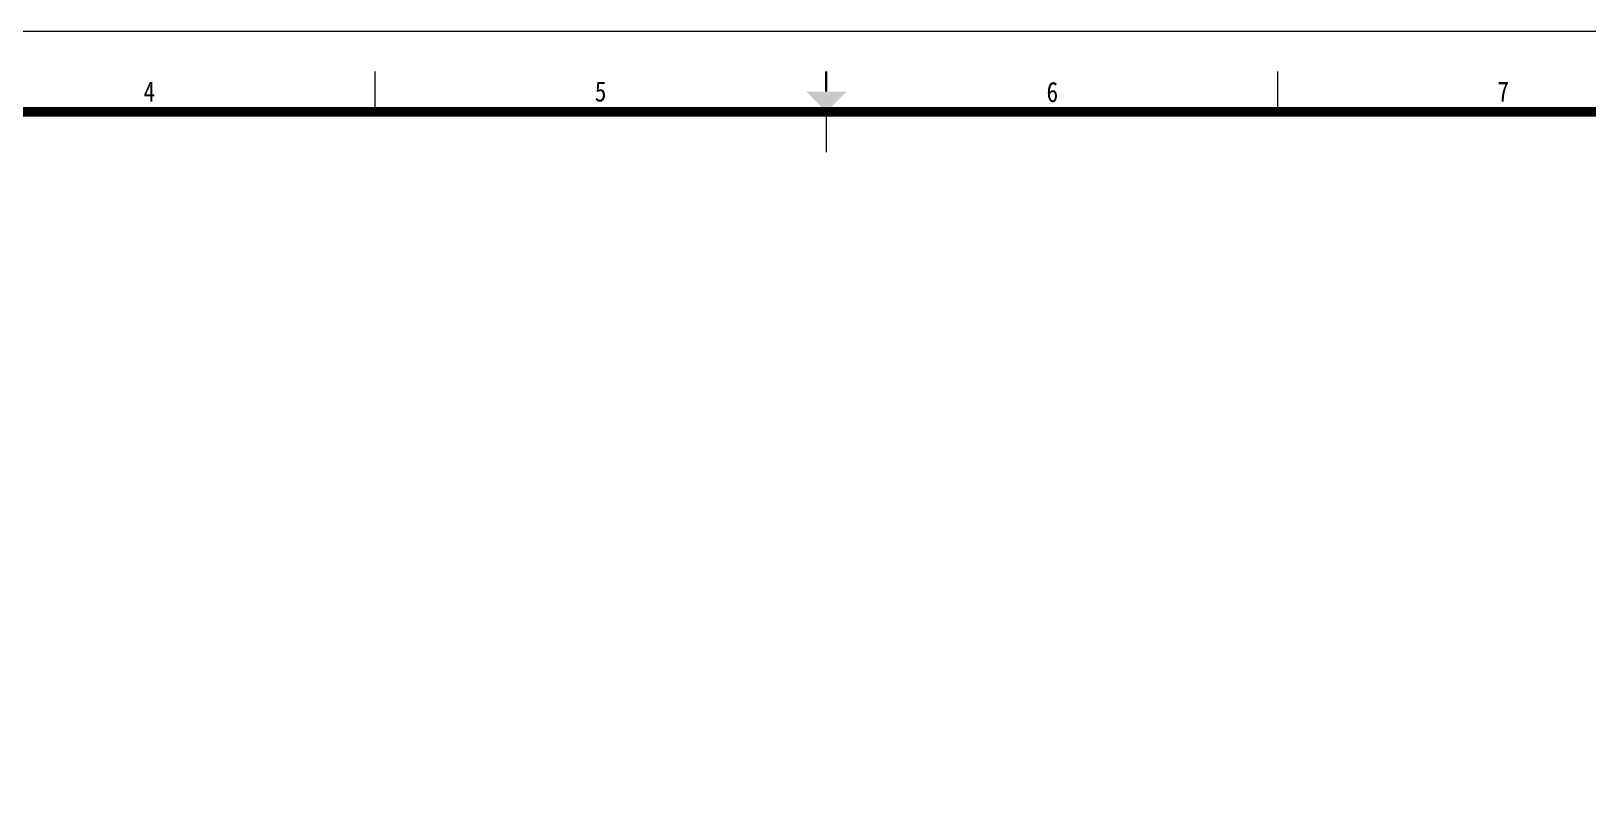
# Model space of a CAD drawing. Extents: x 5393441 to 5456441, y -1528218 to -1483673.
# Drawn here: x 5415291 to 5435741, y -1493653 to -1483673 of the extents above; entities that cross this region are included whole.
import ezdxf
from ezdxf.enums import TextEntityAlignment as Align

# ---------------------------------------------------------------- set-up
doc = ezdxf.new("R2010")
doc.units = 0
doc.header["$LTSCALE"] = 1000
doc.header["$MEASUREMENT"] = 0
doc.layers.add('图框', color=7, linetype='Continuous', lineweight=5)
doc.layers.add('轮廓', color=255, linetype='Continuous', lineweight=5)
doc.styles.add('TKZ1', font='SIMHEI.TTF', dxfattribs={"width": 0.7})

# ---------------------------------------------------------------- blocks, each defined once
blk = doc.blocks.new('tk')
at = {"layer": '图框'}
for p, q in [((1293373, 473746), (1352773, 473746)), ((1318233, 473246), (1318233, 472746)), ((1329413, 473246), (1329413, 472746)), ((1323823, 472746), (1323823, 472246))]:
    blk.add_line(p, q, dxfattribs=at)
at = {"layer": '图框', "const_width": 30}
blk.add_lwpolyline([(1323823, 472996), (1323823, 473246)], dxfattribs=at)
at = {"layer": '图框', "const_width": 120}
blk.add_lwpolyline([(1351773, 472746), (1295873, 472746), (1295873, 432746), (1351773, 432746)], close=True, dxfattribs=at)
at = {"layer": '图框'}
blk.add_solid([(1323573, 472996), (1324073, 472996), (1323823, 472746)], dxfattribs=at)
at = {"layer": '图框', "style": 'TKZ1', "width": 0.85}
for s, p in [('4', (1315438, 472996)), ('5', (1321028, 472996)), ('6', (1326623, 472990)), ('7', (1332208, 472996))]:
    blk.add_text(s, height=250, dxfattribs=at).set_placement(p, align=Align.MIDDLE)

msp = doc.modelspace()

# ---------------------------------------------------------------- block references
at = {"layer": '轮廓', "xscale": 1.060606060549617, "yscale": 1.060606060316786, "zscale": 1.060606060196864}
msp.add_blockref('tk', (4021682, -1986130), dxfattribs=at)

doc.saveas('drawing.dxf')
